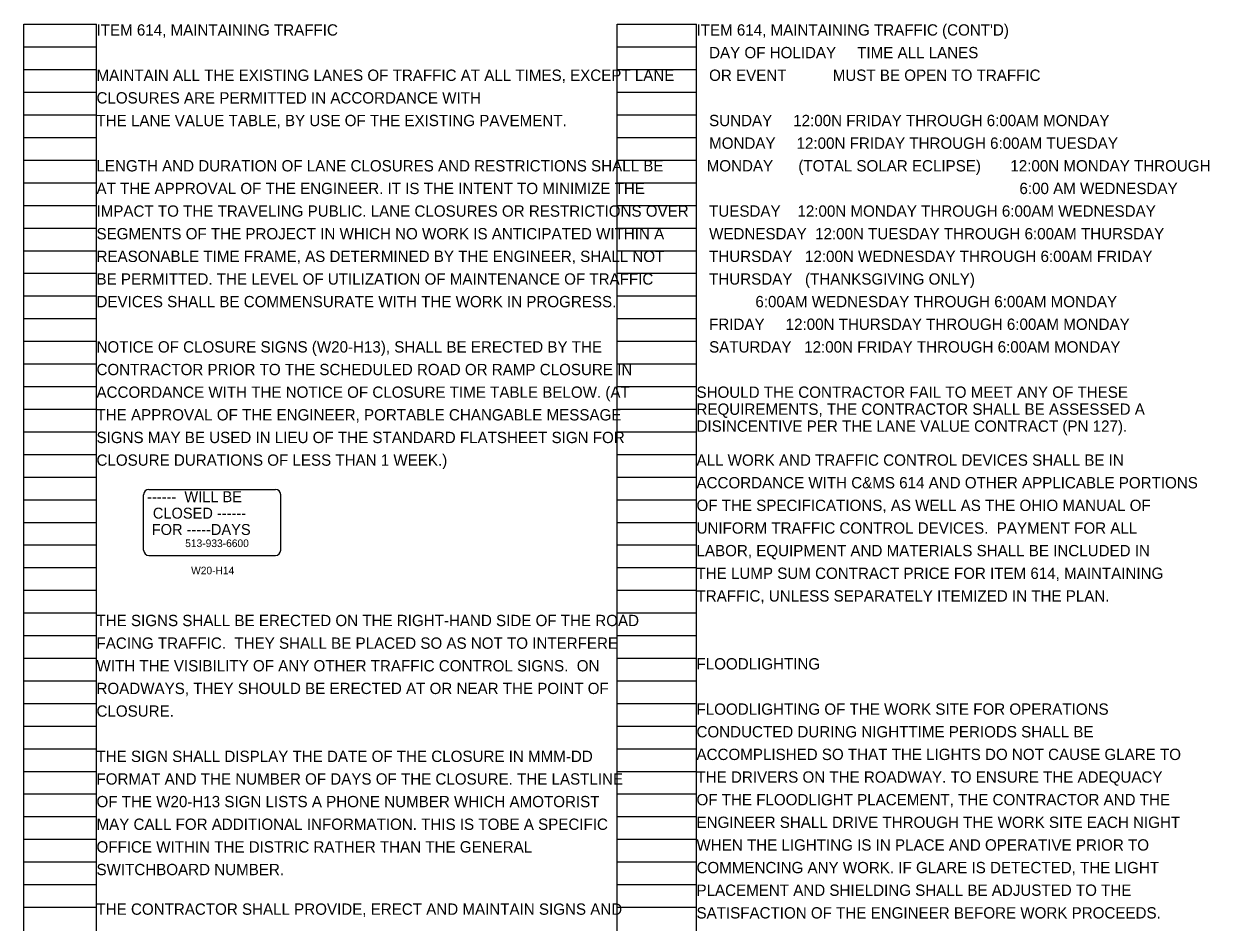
# Model space of a CAD drawing. Extents: x -32.1 to 66, y -34 to 22.
# Drawn here: x 27.77 to 42.43, y -22.93 to -11.82 of the extents above; entities that cross this region are included whole.
import ezdxf

# ---------------------------------------------------------------- set-up
doc = ezdxf.new("R2010")
doc.units = 0
for name, color, linetype in [('Default', 7, 'Continuous'), ('MT_P_Text', 7, 'Continuous'), ('SH_Data', 7, 'Continuous'), ('SH_Text', 7, 'Continuous')]:
    doc.layers.add(name, color=color, linetype=linetype)

msp = doc.modelspace()

# ---------------------------------------------------------------- linework, layer by layer
at = {"layer": 'Default'}
for p, q in [((29.316, -17.581), (30.881, -17.581)), ((29.251, -18.333), (29.251, -17.646)), ((30.946, -18.333), (30.946, -17.646)), ((29.316, -18.398), (30.881, -18.398))]:
    msp.add_line(p, q, dxfattribs=at)
for centre, start, end in [((29.316, -17.646), 90, 180), ((30.881, -17.646), 0, 90), ((29.316, -18.333), 180, 270), ((30.881, -18.333), 270, 0)]:
    msp.add_arc(centre, 0.0649, start, end, dxfattribs=at)
at = {"layer": 'SH_Data'}
for p, q in [((27.768, -31.988), (27.768, -11.828)), ((27.768, -11.828), (28.668, -11.828)), ((28.668, -31.988), (28.668, -11.828)), ((35.108, -31.988), (35.108, -11.828)), ((35.108, -11.828), (36.088, -11.828)), ((36.088, -31.988), (36.088, -11.828)), ((27.768, -12.108), (28.668, -12.108)), ((35.108, -12.108), (36.088, -12.108)), ((27.768, -12.388), (28.668, -12.388)), ((35.108, -12.388), (36.088, -12.388)), ((27.768, -12.668), (28.668, -12.668)), ((35.108, -12.668), (36.088, -12.668)), ((27.768, -12.948), (28.668, -12.948)), ((35.108, -12.948), (36.088, -12.948)), ((27.768, -13.228), (28.668, -13.228)), ((35.108, -13.228), (36.088, -13.228)), ((27.768, -13.508), (28.668, -13.508)), ((35.108, -13.508), (36.088, -13.508)), ((27.768, -13.788), (28.668, -13.788)), ((35.108, -13.788), (36.088, -13.788)), ((27.768, -14.068), (28.668, -14.068)), ((35.108, -14.068), (36.088, -14.068)), ((27.768, -14.348), (28.668, -14.348)), ((35.108, -14.348), (36.088, -14.348)), ((27.768, -14.628), (28.668, -14.628)), ((35.108, -14.628), (36.088, -14.628)), ((27.768, -14.908), (28.668, -14.908)), ((35.108, -14.908), (36.088, -14.908)), ((27.768, -15.188), (28.668, -15.188)), ((35.108, -15.188), (36.088, -15.188)), ((27.768, -15.468), (28.668, -15.468)), ((35.108, -15.468), (36.088, -15.468)), ((27.768, -15.748), (28.668, -15.748)), ((35.108, -15.748), (36.088, -15.748)), ((27.768, -16.028), (28.668, -16.028)), ((35.108, -16.028), (36.088, -16.028)), ((27.768, -16.308), (28.668, -16.308)), ((35.108, -16.308), (36.088, -16.308)), ((27.768, -16.588), (28.668, -16.588)), ((35.108, -16.588), (36.088, -16.588)), ((27.768, -16.868), (28.668, -16.868)), ((35.108, -16.868), (36.088, -16.868)), ((27.768, -17.148), (28.668, -17.148)), ((35.108, -17.148), (36.088, -17.148)), ((27.768, -17.428), (28.668, -17.428)), ((35.108, -17.428), (36.088, -17.428)), ((27.768, -17.708), (28.668, -17.708)), ((35.108, -17.708), (36.088, -17.708)), ((27.768, -17.988), (28.668, -17.988)), ((35.108, -17.988), (36.088, -17.988)), ((27.768, -18.268), (28.668, -18.268)), ((35.108, -18.268), (36.088, -18.268)), ((27.768, -18.548), (28.668, -18.548)), ((35.108, -18.548), (36.088, -18.548)), ((27.768, -18.828), (28.668, -18.828)), ((35.108, -18.828), (36.088, -18.828)), ((27.768, -19.108), (28.668, -19.108)), ((35.108, -19.108), (36.088, -19.108)), ((27.768, -19.388), (28.668, -19.388)), ((35.108, -19.388), (36.088, -19.388)), ((27.768, -19.668), (28.668, -19.668)), ((35.108, -19.668), (36.088, -19.668)), ((27.768, -19.948), (28.668, -19.948)), ((35.108, -19.948), (36.088, -19.948)), ((27.768, -20.228), (28.668, -20.228)), ((35.108, -20.228), (36.088, -20.228)), ((27.768, -20.508), (28.668, -20.508)), ((35.108, -20.508), (36.088, -20.508)), ((27.768, -20.788), (28.668, -20.788)), ((35.108, -20.788), (36.088, -20.788)), ((27.768, -21.068), (28.668, -21.068)), ((35.108, -21.068), (36.088, -21.068)), ((27.768, -21.348), (28.668, -21.348)), ((35.108, -21.348), (36.088, -21.348)), ((27.768, -21.628), (28.668, -21.628)), ((35.108, -21.628), (36.088, -21.628)), ((27.768, -21.908), (28.668, -21.908)), ((35.108, -21.908), (36.088, -21.908)), ((27.768, -22.188), (28.668, -22.188)), ((35.108, -22.188), (36.088, -22.188)), ((27.768, -22.468), (28.668, -22.468)), ((35.108, -22.468), (36.088, -22.468)), ((27.768, -22.748), (28.668, -22.748)), ((35.108, -22.748), (36.088, -22.748))]:
    msp.add_line(p, q, dxfattribs=at)

# ---------------------------------------------------------------- texts
at = {"layer": 'Default'}
for s, p in [(' MONDAY      (TOTAL SOLAR ECLIPSE)       12:00N MONDAY THROUGH ', (36.162, -13.648)), ('6:00 AM WEDNESDAY', (40.082, -13.928))]:
    msp.add_text(s, height=0.14, dxfattribs=at).set_placement(p)
at = {"layer": 'MT_P_Text'}
for s, p in [('SHOULD THE CONTRACTOR FAIL TO MEET ANY OF THESE ', (36.088, -16.448)), ('REQUIREMENTS, THE CONTRACTOR SHALL BE ASSESSED A ', (36.088, -16.658)), ('DISINCENTIVE PER THE LANE VALUE CONTRACT (PN 127).', (36.088, -16.868))]:
    msp.add_text(s, height=0.14, dxfattribs=at).set_placement(p)
at = {"layer": 'SH_Text'}
for s, height, p in [('ITEM 614, MAINTAINING TRAFFIC', 0.14, (28.668, -11.968)), ("ITEM 614, MAINTAINING TRAFFIC (CONT'D)", 0.14, (36.088, -11.968)), ('   DAY OF HOLIDAY     TIME ALL LANES', 0.14, (36.088, -12.248)), ('MAINTAIN ALL THE EXISTING LANES OF TRAFFIC AT ALL TIMES, EXCEPT LANE ', 0.14, (28.668, -12.528)), ('   OR EVENT           MUST BE OPEN TO TRAFFIC', 0.14, (36.088, -12.528)), ('CLOSURES ARE PERMITTED IN ACCORDANCE WITH', 0.14, (28.668, -12.808)), ('THE LANE VALUE TABLE, BY USE OF THE EXISTING PAVEMENT.', 0.14, (28.668, -13.088)), ('   SUNDAY     12:00N FRIDAY THROUGH 6:00AM MONDAY', 0.14, (36.088, -13.088)), ('   MONDAY     12:00N FRIDAY THROUGH 6:00AM TUESDAY', 0.14, (36.088, -13.368)), ('LENGTH AND DURATION OF LANE CLOSURES AND RESTRICTIONS SHALL BE ', 0.14, (28.668, -13.648)), ('AT THE APPROVAL OF THE ENGINEER. IT IS THE INTENT TO MINIMIZE THE ', 0.14, (28.668, -13.928)), ('IMPACT TO THE TRAVELING PUBLIC. LANE CLOSURES OR RESTRICTIONS OVER ', 0.14, (28.668, -14.208)), ('   TUESDAY    12:00N MONDAY THROUGH 6:00AM WEDNESDAY', 0.14, (36.088, -14.208)), ('SEGMENTS OF THE PROJECT IN WHICH NO WORK IS ANTICIPATED WITHIN A ', 0.14, (28.668, -14.488)), ('   WEDNESDAY  12:00N TUESDAY THROUGH 6:00AM THURSDAY', 0.14, (36.088, -14.488)), ('REASONABLE TIME FRAME, AS DETERMINED BY THE ENGINEER, SHALL NOT ', 0.14, (28.668, -14.768)), ('   THURSDAY   12:00N WEDNESDAY THROUGH 6:00AM FRIDAY', 0.14, (36.088, -14.768)), ('BE PERMITTED. THE LEVEL OF UTILIZATION OF MAINTENANCE OF TRAFFIC ', 0.14, (28.668, -15.048)), ('   THURSDAY   (THANKSGIVING ONLY)', 0.14, (36.088, -15.048)), ('DEVICES SHALL BE COMMENSURATE WITH THE WORK IN PROGRESS.', 0.14, (28.668, -15.328)), ('              6:00AM WEDNESDAY THROUGH 6:00AM MONDAY', 0.14, (36.088, -15.328)), ('   FRIDAY     12:00N THURSDAY THROUGH 6:00AM MONDAY', 0.14, (36.088, -15.608)), ('NOTICE OF CLOSURE SIGNS (W20-H13), SHALL BE ERECTED BY THE ', 0.14, (28.668, -15.888)), ('   SATURDAY   12:00N FRIDAY THROUGH 6:00AM MONDAY', 0.14, (36.088, -15.888)), ('CONTRACTOR PRIOR TO THE SCHEDULED ROAD OR RAMP CLOSURE IN ', 0.14, (28.668, -16.168)), ('ACCORDANCE WITH THE NOTICE OF CLOSURE TIME TABLE BELOW. (AT ', 0.14, (28.668, -16.448)), ('THE APPROVAL OF THE ENGINEER, PORTABLE CHANGABLE MESSAGE ', 0.14, (28.668, -16.728)), ('SIGNS MAY BE USED IN LIEU OF THE STANDARD FLATSHEET SIGN FOR ', 0.14, (28.668, -17.008)), ('CLOSURE DURATIONS OF LESS THAN 1 WEEK.)', 0.14, (28.668, -17.288)), ('ALL WORK AND TRAFFIC CONTROL DEVICES SHALL BE IN', 0.14, (36.088, -17.288)), ('ACCORDANCE WITH C&MS 614 AND OTHER APPLICABLE PORTIONS', 0.14, (36.088, -17.568)), ('------  WILL BE', 0.135, (29.294, -17.739)), ('OF THE SPECIFICATIONS, AS WELL AS THE OHIO MANUAL OF', 0.14, (36.088, -17.848)), ('CLOSED ------', 0.135, (29.365, -17.942)), ('FOR -----DAYS', 0.135, (29.351, -18.144)), ('UNIFORM TRAFFIC CONTROL DEVICES.  PAYMENT FOR ALL', 0.14, (36.088, -18.128)), ('513-933-6600', 0.0945, (29.765, -18.294)), ('LABOR, EQUIPMENT AND MATERIALS SHALL BE INCLUDED IN', 0.14, (36.088, -18.408)), ('W20-H14', 0.0945, (29.838, -18.631)), ('THE LUMP SUM CONTRACT PRICE FOR ITEM 614, MAINTAINING', 0.14, (36.088, -18.688)), ('TRAFFIC, UNLESS SEPARATELY ITEMIZED IN THE PLAN.', 0.14, (36.088, -18.968)), ('THE SIGNS SHALL BE ERECTED ON THE RIGHT-HAND SIDE OF THE ROAD ', 0.14, (28.668, -19.272)), ('FACING TRAFFIC.  THEY SHALL BE PLACED SO AS NOT TO INTERFERE ', 0.14, (28.668, -19.552)), ('WITH THE VISIBILITY OF ANY OTHER TRAFFIC CONTROL SIGNS.  ON ', 0.14, (28.668, -19.832)), ('FLOODLIGHTING', 0.14, (36.088, -19.808)), ('ROADWAYS, THEY SHOULD BE ERECTED AT OR NEAR THE POINT OF ', 0.14, (28.668, -20.112)), ('FLOODLIGHTING OF THE WORK SITE FOR OPERATIONS', 0.14, (36.088, -20.368)), ('CLOSURE. ', 0.14, (28.668, -20.392)), ('CONDUCTED DURING NIGHTTIME PERIODS SHALL BE', 0.14, (36.088, -20.648)), ('THE SIGN SHALL DISPLAY THE DATE OF THE CLOSURE IN MMM-DD ', 0.14, (28.668, -20.952)), ('ACCOMPLISHED SO THAT THE LIGHTS DO NOT CAUSE GLARE TO', 0.14, (36.088, -20.928)), ('FORMAT AND THE NUMBER OF DAYS OF THE CLOSURE. THE LASTLINE ', 0.14, (28.668, -21.232)), ('THE DRIVERS ON THE ROADWAY. TO ENSURE THE ADEQUACY', 0.14, (36.088, -21.208)), ('OF THE W20-H13 SIGN LISTS A PHONE NUMBER WHICH AMOTORIST ', 0.14, (28.668, -21.512)), ('OF THE FLOODLIGHT PLACEMENT, THE CONTRACTOR AND THE', 0.14, (36.088, -21.488)), ('MAY CALL FOR ADDITIONAL INFORMATION. THIS IS TOBE A SPECIFIC ', 0.14, (28.668, -21.792)), ('ENGINEER SHALL DRIVE THROUGH THE WORK SITE EACH NIGHT', 0.14, (36.088, -21.768)), ('OFFICE WITHIN THE DISTRIC RATHER THAN THE GENERAL ', 0.14, (28.668, -22.072)), ('WHEN THE LIGHTING IS IN PLACE AND OPERATIVE PRIOR TO', 0.14, (36.088, -22.048)), ('SWITCHBOARD NUMBER.', 0.14, (28.668, -22.352)), ('COMMENCING ANY WORK. IF GLARE IS DETECTED, THE LIGHT', 0.14, (36.088, -22.328)), ('PLACEMENT AND SHIELDING SHALL BE ADJUSTED TO THE', 0.14, (36.088, -22.608)), ('THE CONTRACTOR SHALL PROVIDE, ERECT AND MAINTAIN SIGNS AND ', 0.14, (28.668, -22.842)), ('SATISFACTION OF THE ENGINEER BEFORE WORK PROCEEDS.', 0.14, (36.088, -22.888))]:
    msp.add_text(s, height=height, dxfattribs=at).set_placement(p)

doc.saveas('drawing.dxf')
